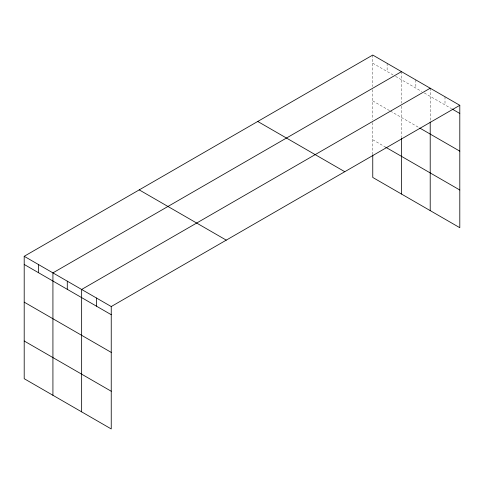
<?xml version="1.0" encoding="UTF-8"?>
<svg xmlns="http://www.w3.org/2000/svg" width="484" height="484" viewBox="0 0 484 484"><rect width="100%" height="100%" fill="white"/><g stroke="black" fill="none" stroke-linecap="round" stroke-linejoin="round"><path stroke-width="0.36" stroke-dasharray="2.42 1.81" d="M372.759 63.21L392.996 74.893M395.609 76.399L421.721 91.476M424.329 92.982L451.439 108.634M372.759 100.908L389.735 110.709M390.388 111.084L419.108 127.667M372.759 139.755L385.815 147.293M445.002 96.764L445.002 104.919M430.209 88.221L430.209 121.26M415.847 79.927L415.847 88.082M401.484 71.638L401.484 103.165M401.484 106.184L401.484 137.662M387.121 63.343L387.121 71.499M372.759 55.055L372.759 86.582M372.759 89.6L372.759 119.584M372.759 122.573L372.759 154.081"/><path stroke-width="0.73" d="M24.2 256.296L111.241 306.547L111.241 428.945L24.2 378.694L24.2 256.296L372.759 55.055L459.8 105.306L459.8 227.704L372.759 177.453L372.759 154.832M401.484 71.638L52.925 272.879L52.925 395.277M430.209 88.221L81.645 289.456L81.645 411.86M111.241 306.547L459.8 105.306M452.08 109.003L459.8 113.462M419.761 128.048L459.8 151.159M385.815 147.293L459.8 190.006M257.736 121.46L344.777 171.711M139.223 189.885L226.264 240.137M24.2 264.452L111.241 314.703M24.2 302.149L111.241 352.4M24.2 340.996L111.241 391.247M430.209 122.01L430.209 210.619M401.484 138.412L401.484 194.036M96.443 298.005L96.443 306.16M67.282 281.168L67.282 289.323M38.563 264.585L38.563 272.74"/></g></svg>
